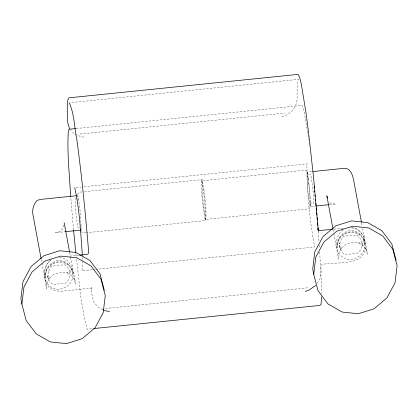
<?xml version="1.0" encoding="UTF-8"?>
<svg xmlns="http://www.w3.org/2000/svg" width="418" height="418" viewBox="0 0 418 418"><rect width="100%" height="100%" fill="white"/><g stroke="black" fill="none" stroke-linecap="round" stroke-linejoin="round"><path stroke-width="0.31" stroke-dasharray="2.09 1.57" d="M70.527 257.159C71.912 265.874 76.071 275.906 69.811 283.738C65.913 288.185 59.899 290.254 54.141 288.681C41.868 284.475 41.22 266.25 51.581 259.541M362.605 228.521C364.099 236.849 367.636 246.421 361.659 253.867C357.761 258.314 351.752 260.383 345.989 258.81C333.611 254.619 333.381 236.483 343.429 229.67M63.776 225.056L63.311 228.029L60.155 231.556L55.155 232.721L64.795 231.734M311.645 171.657L307.12 172.122C306.629 183.549 308.113 195.316 310.151 206.623L315.287 206.095M310.151 206.623L310.412 202.74M77.555 196.272L77.826 195.593C80.047 206.691 80.852 218.102 81.123 229.409M78.077 198.472L77.858 201.168M317.168 283.226L319.963 278.947L321.186 271.59L320.852 266.313L321.254 265.085L322.372 264.484C335.983 260.984 365.186 267.672 365.332 245.737C365.63 238.715 362.103 231.734 355.749 228.484L350.007 227.622M51.404 259.635C42.929 265.911 42.427 278.717 48.41 286.847L53.77 290.489L60.187 291.32L89.828 288.284L91.004 288.65L91.558 289.784L91.129 287.469L91.453 292.684L93.81 302.094L98.575 307.596L103.209 309.764M281.899 116.899C289.862 114.558 296.707 107.834 297.114 99.254L297.088 88.637L297.559 81.656L298.509 79.342L69.869 102.744M76.081 128.54L302.271 105.388L304.074 111.277L307.371 130.609M80.151 134.042L284.836 113.09M76.029 187.541L81.212 187.008M83.804 186.741L307.408 163.856L306.906 164.243C307.037 191.888 309.398 219.826 314.702 246.96L96.286 269.312M81.776 191.925L79.185 192.186L77.408 194.892L77.414 197.202M84.368 191.658L202.281 179.588C204.695 192.996 206.455 206.952 205.875 220.5L86.662 232.706M76.515 198.634L75.475 198.738C75.068 208.237 76.295 218.024 77.994 227.418L79.556 227.261M329.421 204.648L335.847 203.989L331.385 203.796L328.673 201.324M86.014 232.769L82.774 233.103L80.977 231.467M69.785 256.14L78.803 255.215M333.904 229.106L343.57 228.118M92.399 269.714L82.027 270.775L82.529 270.389L82.675 262.065M93.047 269.647L95.638 269.38M105.446 308.521L308.411 287.746M91.699 328.778L87.163 329.243C80.711 305.871 79.357 281.403 76.295 257.42M351.261 227.716L355.034 228.113L360.055 231.311L363.597 236.254L365.212 242.607M59.413 257.587L63.186 257.984L68.202 261.182L71.865 266.736L73.359 272.479M84.075 137.146L81.129 136.749L74.247 133.87L70.856 130.27M360.75 235.13C354.647 229.905 345.158 231.128 340.127 237.241C334.693 243.673 337.467 251.84 338.162 259.207L338.904 253.078L341.809 247.649L340.236 249.065L345.764 244.405L352.51 242.278L359.443 243.01L357.897 242.576L362.976 245.486L366.56 250.251L365.87 248.579L367.37 254.322C366.403 244.149 362.787 229.879 349.85 230.689C341.757 231.729 335.873 240.016 337.336 247.968C336.563 229.555 362.657 226.028 364.815 245.157L363.137 238.291M68.918 265.002C62.815 259.777 53.326 260.999 48.3 267.112C42.866 273.544 45.635 281.711 46.335 289.078L47.072 282.949L49.982 277.521L48.404 278.937L53.932 274.276L60.678 272.149L67.611 272.876L66.065 272.447L71.149 275.357L74.733 280.117L74.038 278.451L75.538 284.193C74.571 274.015 70.956 259.745 58.018 260.56C49.925 261.6 44.047 269.887 45.505 277.839C44.731 259.426 70.825 255.9 72.988 275.028L71.306 268.163M307.12 172.122L307.617 174.071M361.539 222.752L362.129 225.955M333.094 229.628L333.689 232.821M333.804 233.463L336.051 245.591M69.701 252.686L70.407 256.516M41.236 259.453L41.831 262.656M41.946 263.298L44.198 275.467M308.27 178.345L307.099 171.939L306.514 170.753L305.292 170.168L201.732 180.764C204.015 193.445 205.677 206.644 205.128 219.455L308.688 208.859L309.785 208.033L310.428 206.064L310.14 197.5M307.46 131.247L307.925 134.439M308.019 135.077L308.484 138.274M308.573 138.912L308.761 140.187M309.179 143.369L309.336 144.644M308.265 178.22L308.98 184.296M75.951 254.207L76.228 256.777M308.975 184.228L310.146 197.547M73.542 229.863L70.762 197.265M318.202 231.614L319.018 241.844M319.232 245.063L319.446 248.282M319.702 252.143L321.369 282.913L321.515 293.661M82.466 257.127L82.665 261.422M48.451 271.585L47.955 278.221L47.302 275.096L48.796 280.238L52.25 284.026L53.812 284.423L65.845 283.043L68.85 279.485L69.963 270.639L70.396 272.98L69.372 269.965L67.726 267.306L64.832 264.845L64.011 264.766L51.984 266.156L51.299 266.684L48.451 271.585M362.098 242.874C361.883 246.657 360.812 251.902 356.873 253.402L344.824 254.489L344.077 254.154L341.407 251.584L339.118 243.093L339.662 248.344C339.113 243.94 340.534 239.352 343.815 236.29L356.659 234.973L357.416 235.355L360.953 239.598L362.432 246.035L362.098 242.874M201.69 180.278C201.126 193.419 202.829 206.947 205.17 219.941L205.818 219.878C203.477 206.884 201.774 193.351 202.338 180.215L201.69 180.278M310.114 203.127L309.89 203.691L313.27 203.347C313.678 193.842 312.445 184.051 310.752 174.651L307.371 174.996C309.215 184.228 309.89 193.717 310.114 203.127"/><path stroke-width="0.63" d="M321.562 296.822L321.04 304.503L319.838 305.427L93.642 328.579M21.893 304.126L23.951 287.061L32.045 271.94L44.94 261.072L60.673 256.109L76.849 257.807L91.004 265.905L100.984 279.177L105.268 295.594L103.209 312.664L95.116 327.78L82.221 338.653L66.488 343.612L50.312 341.919L36.157 333.815L26.177 320.549L21.893 304.126L20.9 298.771L22.964 281.701L31.057 266.585L43.953 255.717L59.685 250.753L75.857 252.446L90.011 260.55L99.991 273.816L104.281 290.238M313.719 274.26L315.783 257.19L323.877 242.069L336.772 231.201L352.505 226.237L368.681 227.935L382.836 236.034L392.815 249.306L397.1 265.723L395.036 282.793L386.943 297.914L374.047 308.782L358.315 313.746L342.143 312.047L327.989 303.949L318.009 290.677L313.719 274.26L312.732 268.899L314.791 251.835L322.884 236.713L335.779 225.845L351.512 220.882L367.688 222.58L381.843 230.679L391.823 243.95L396.107 260.367M315.773 285.369L309.2 290.003L305.302 291.44M75.433 128.608L69.597 129.204L68.395 130.129C66.911 151.436 69.378 172.796 70.506 194.072L70.71 196.627M76.531 195.723L40.969 199.365L38.414 199.971L36.591 200.901C33.701 204.642 32.113 209.246 32.823 213.985L41.116 258.815M312.941 171.526L343.977 168.349C350.65 167.644 352.98 175.994 353.837 181.13L361.418 222.115M65.438 231.666L80.857 230.088M315.93 206.027L328.778 204.715M79.451 255.152L87.184 254.358L88.287 253.705L88.668 252.347L88.438 249.316C85.382 212.527 81.75 175.769 76.771 139.184C74.284 127.156 74.414 114.062 69.216 102.807M332.613 229.236L319.728 230.558L318.542 230.14L317.962 228.876L318.396 231.217L313.599 177.744L308.474 131.733L305.924 112.275L301.341 84.311L299.497 76.922L298.05 74.388L68.761 97.854L67.773 100.268L67.282 107.541L67.308 119.376L67.82 122.725L69.581 128.922M109.521 311.478L105.524 310.851L103.209 309.764M74.733 187.672C79.629 209.82 80.653 232.706 82.377 255.288M327.451 198.069L326.834 195.791L332.979 228.991M80.569 229.89L80.841 230.94M64.147 222.679L69.581 252.049M314.106 186.214L314.315 188.142M75.81 252.921L73.605 230.501M314.566 190.702L314.686 191.982M314.989 195.18L315.109 196.455M315.407 199.652L315.533 200.933M315.773 203.488L315.951 205.41M316.191 207.965L316.436 210.526M316.614 212.443L316.854 214.998M317.063 217.553L317.272 220.108M317.476 222.669L317.685 225.224M317.894 227.779L318.051 229.696"/></g></svg>
